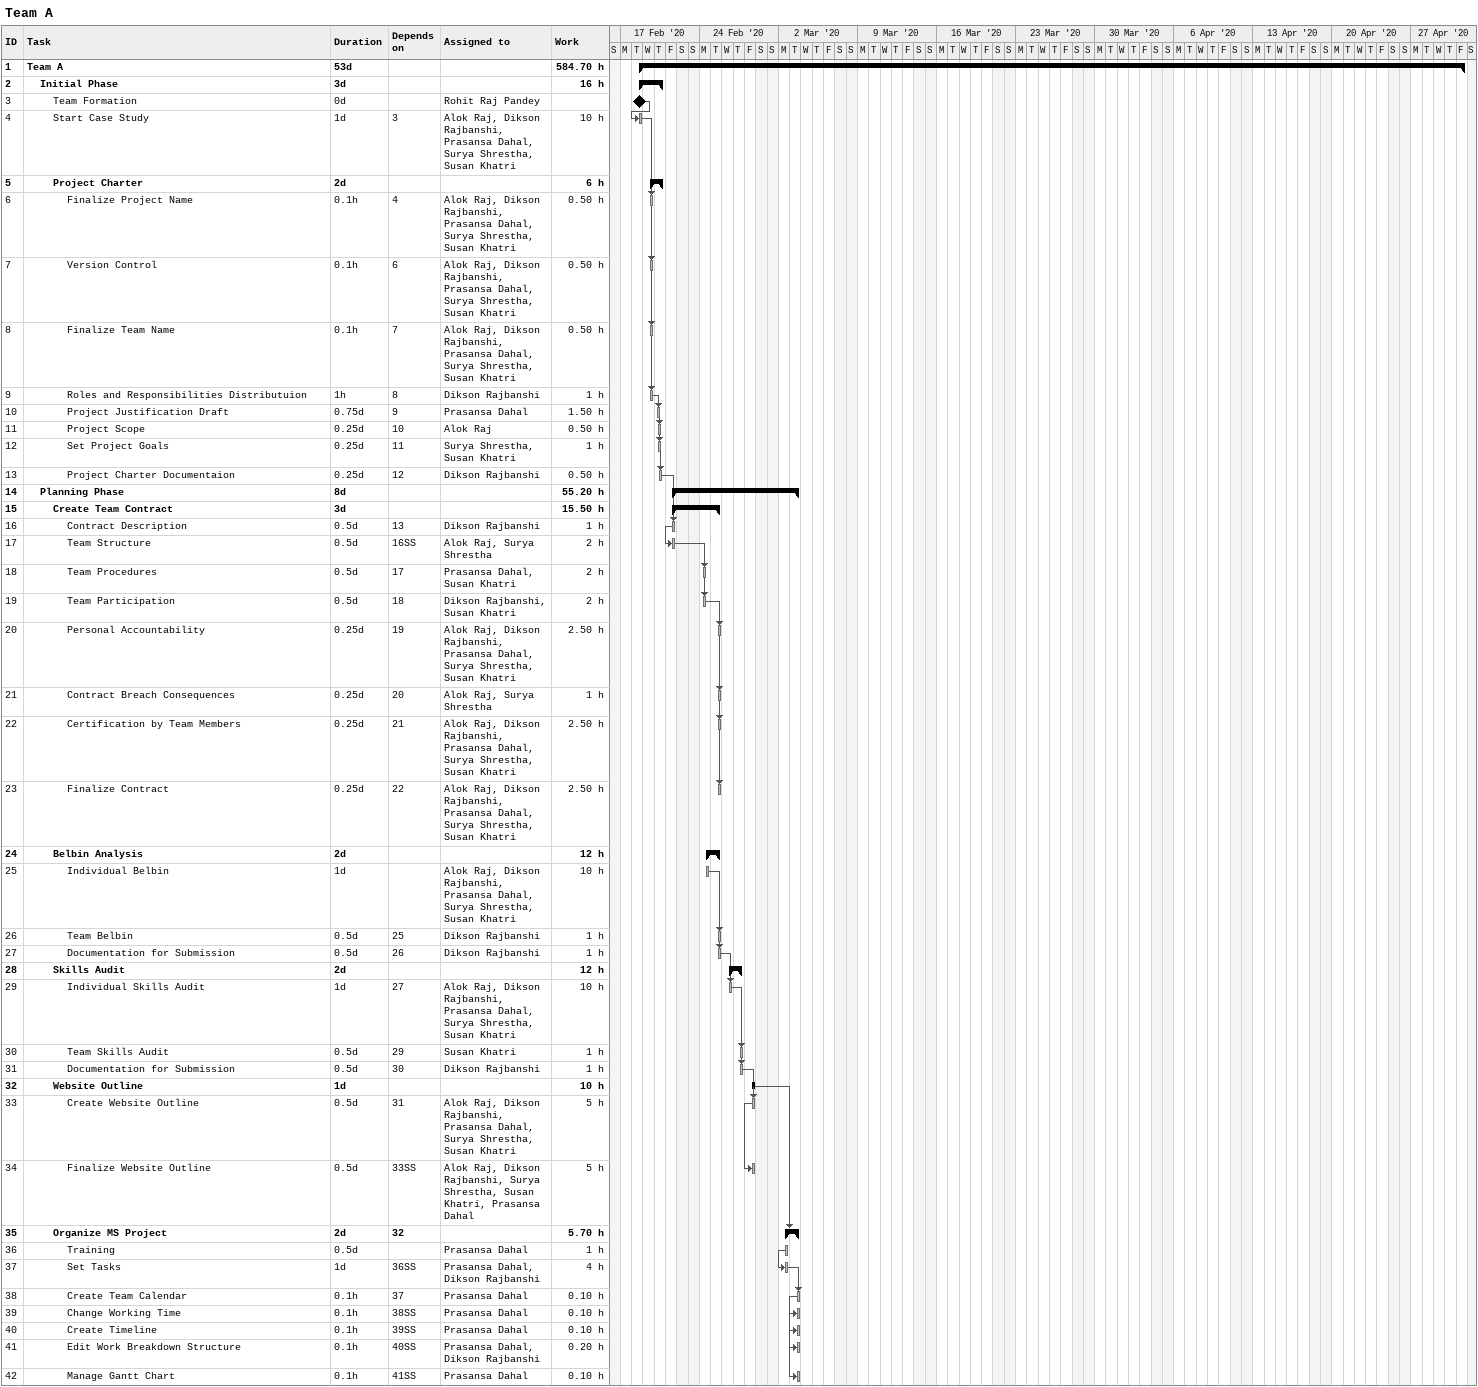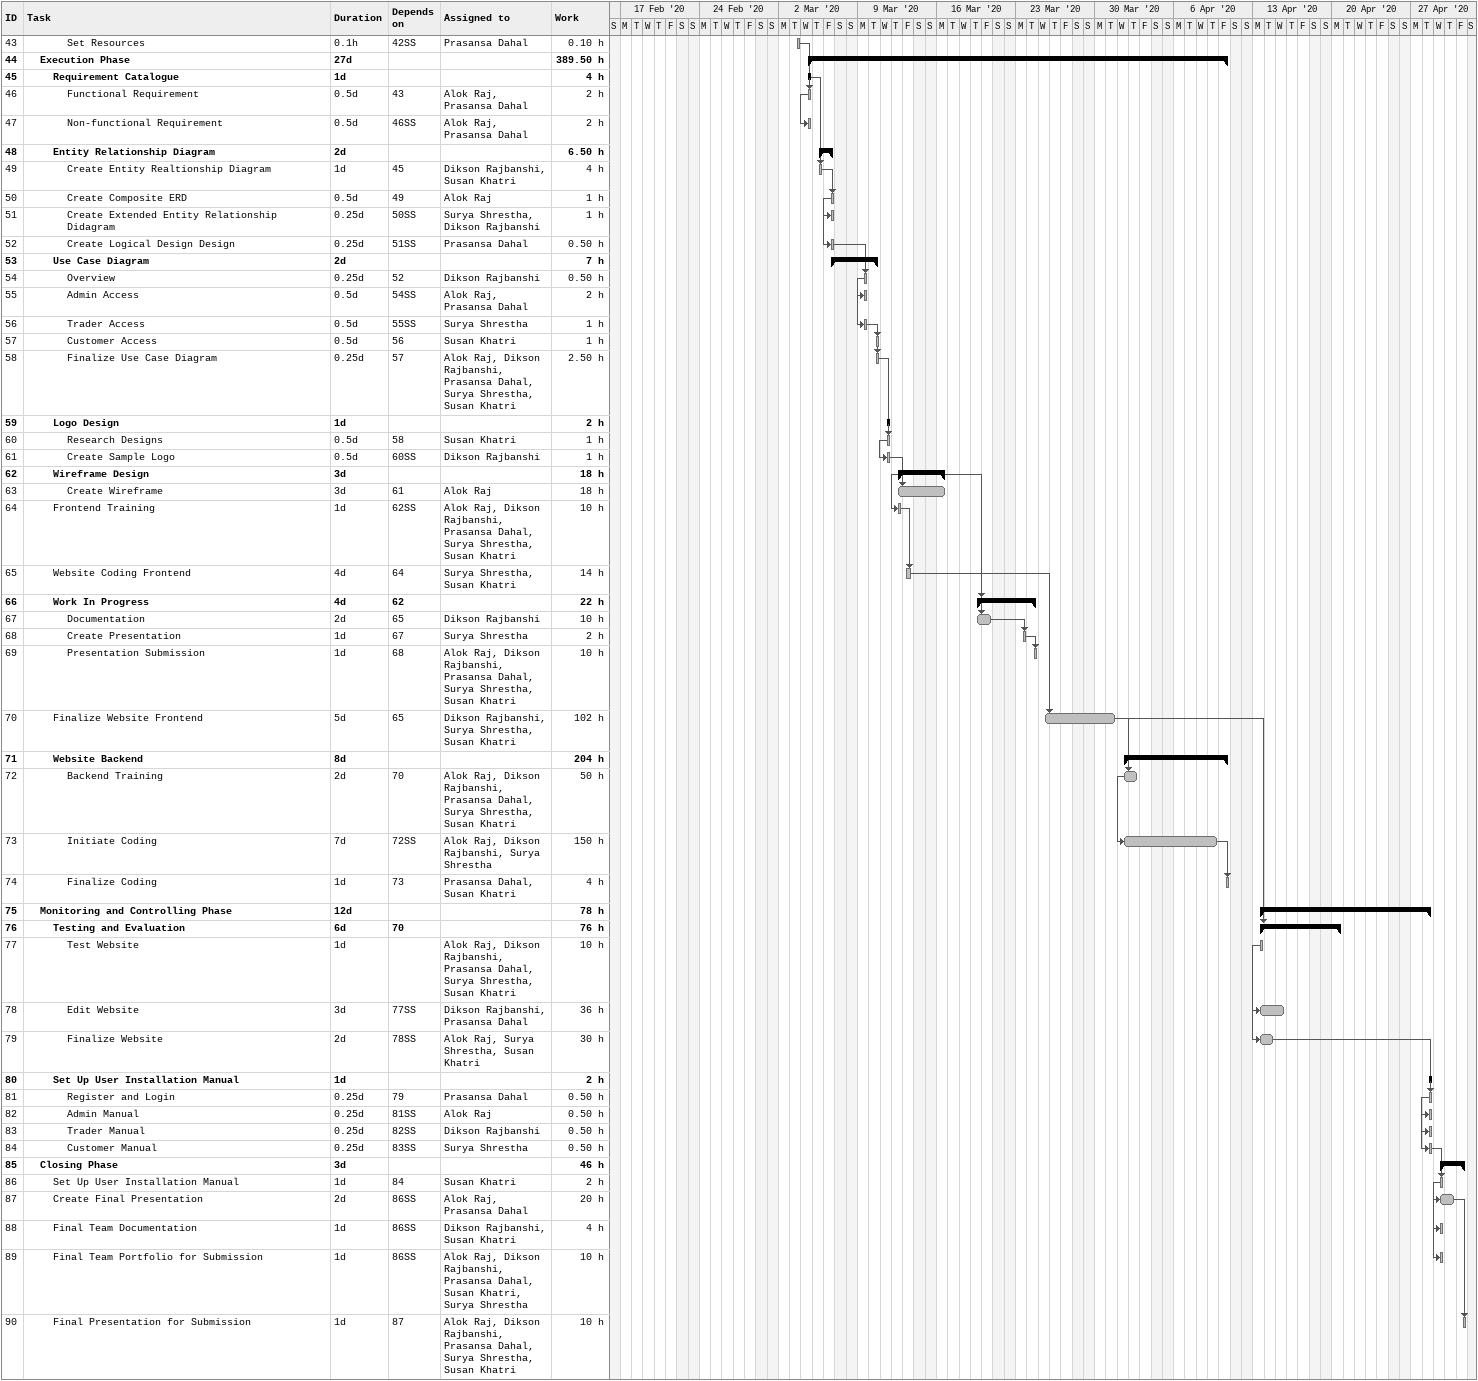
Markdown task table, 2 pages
Team A

| ID | Level | Task | Duration | Start | Finish | Predecessors | Resources | Work (h) |
|---|---|---|---|---|---|---|---|---|
| 1 | 1 | **Team A** | 53d | 2020-02-18 | 2020-05-01 |  |  | 584.70 |
| 2 | 2 | **Initial Phase** | 3d | 2020-02-18 | 2020-02-20 |  |  | 16 |
| 3 | 3 | Team Formation | 0d | 2020-02-18 | 2020-02-18 |  | Rohit Raj Pandey |  |
| 4 | 3 | Start Case Study | 1d | 2020-02-18 | 2020-02-18 | 3 | Alok Raj, Dikson Rajbanshi, Prasansa Dahal, Surya Shrestha, Susan Khatri | 10 |
| 5 | 3 | **Project Charter** | 2d | 2020-02-19 | 2020-02-20 |  |  | 6 |
| 6 | 4 | Finalize Project Name | 0.1h | 2020-02-19 | 2020-02-19 | 4 | Alok Raj, Dikson Rajbanshi, Prasansa Dahal, Surya Shrestha, Susan Khatri | 0.50 |
| 7 | 4 | Version Control | 0.1h | 2020-02-19 | 2020-02-19 | 6 | Alok Raj, Dikson Rajbanshi, Prasansa Dahal, Surya Shrestha, Susan Khatri | 0.50 |
| 8 | 4 | Finalize Team Name | 0.1h | 2020-02-19 | 2020-02-19 | 7 | Alok Raj, Dikson Rajbanshi, Prasansa Dahal, Surya Shrestha, Susan Khatri | 0.50 |
| 9 | 4 | Roles and Responsibilities Distributuion | 1h | 2020-02-19 | 2020-02-19 | 8 | Dikson Rajbanshi | 1 |
| 10 | 4 | Project Justification Draft | 0.75d | 2020-02-20 | 2020-02-20 | 9 | Prasansa Dahal | 1.50 |
| 11 | 4 | Project Scope | 0.25d | 2020-02-20 | 2020-02-20 | 10 | Alok Raj | 0.50 |
| 12 | 4 | Set Project Goals | 0.25d | 2020-02-20 | 2020-02-20 | 11 | Surya Shrestha, Susan Khatri | 1 |
| 13 | 4 | Project Charter Documentaion | 0.25d | 2020-02-20 | 2020-02-20 | 12 | Dikson Rajbanshi | 0.50 |
| 14 | 2 | **Planning Phase** | 8d | 2020-02-21 | 2020-03-03 |  |  | 55.20 |
| 15 | 3 | **Create Team Contract** | 3d | 2020-02-21 | 2020-02-25 |  |  | 15.50 |
| 16 | 4 | Contract Description | 0.5d | 2020-02-21 | 2020-02-21 | 13 | Dikson Rajbanshi | 1 |
| 17 | 4 | Team Structure | 0.5d | 2020-02-21 | 2020-02-21 | 16SS | Alok Raj, Surya Shrestha | 2 |
| 18 | 4 | Team Procedures | 0.5d | 2020-02-24 | 2020-02-24 | 17 | Prasansa Dahal, Susan Khatri | 2 |
| 19 | 4 | Team Participation | 0.5d | 2020-02-24 | 2020-02-24 | 18 | Dikson Rajbanshi, Susan Khatri | 2 |
| 20 | 4 | Personal Accountability | 0.25d | 2020-02-25 | 2020-02-25 | 19 | Alok Raj, Dikson Rajbanshi, Prasansa Dahal, Surya Shrestha, Susan Khatri | 2.50 |
| 21 | 4 | Contract Breach Consequences | 0.25d | 2020-02-25 | 2020-02-25 | 20 | Alok Raj, Surya Shrestha | 1 |
| 22 | 4 | Certification by Team Members | 0.25d | 2020-02-25 | 2020-02-25 | 21 | Alok Raj, Dikson Rajbanshi, Prasansa Dahal, Surya Shrestha, Susan Khatri | 2.50 |
| 23 | 4 | Finalize Contract | 0.25d | 2020-02-25 | 2020-02-25 | 22 | Alok Raj, Dikson Rajbanshi, Prasansa Dahal, Surya Shrestha, Susan Khatri | 2.50 |
| 24 | 3 | **Belbin Analysis** | 2d | 2020-02-24 | 2020-02-25 |  |  | 12 |
| 25 | 4 | Individual Belbin | 1d | 2020-02-24 | 2020-02-24 |  | Alok Raj, Dikson Rajbanshi, Prasansa Dahal, Surya Shrestha, Susan Khatri | 10 |
| 26 | 4 | Team Belbin | 0.5d | 2020-02-25 | 2020-02-25 | 25 | Dikson Rajbanshi | 1 |
| 27 | 4 | Documentation for Submission | 0.5d | 2020-02-25 | 2020-02-25 | 26 | Dikson Rajbanshi | 1 |
| 28 | 3 | **Skills Audit** | 2d | 2020-02-26 | 2020-02-27 |  |  | 12 |
| 29 | 4 | Individual Skills Audit | 1d | 2020-02-26 | 2020-02-26 | 27 | Alok Raj, Dikson Rajbanshi, Prasansa Dahal, Surya Shrestha, Susan Khatri | 10 |
| 30 | 4 | Team Skills Audit | 0.5d | 2020-02-27 | 2020-02-27 | 29 | Susan Khatri | 1 |
| 31 | 4 | Documentation for Submission | 0.5d | 2020-02-27 | 2020-02-27 | 30 | Dikson Rajbanshi | 1 |
| 32 | 3 | **Website Outline** | 1d | 2020-02-28 | 2020-02-28 |  |  | 10 |
| 33 | 4 | Create Website Outline | 0.5d | 2020-02-28 | 2020-02-28 | 31 | Alok Raj, Dikson Rajbanshi, Prasansa Dahal, Surya Shrestha, Susan Khatri | 5 |
| 34 | 4 | Finalize Website Outline | 0.5d | 2020-02-28 | 2020-02-28 | 33SS | Alok Raj, Dikson Rajbanshi, Surya Shrestha, Susan Khatri, Prasansa Dahal | 5 |
| 35 | 3 | **Organize MS Project** | 2d | 2020-03-02 | 2020-03-03 | 32 |  | 5.70 |
| 36 | 4 | Training | 0.5d | 2020-03-02 | 2020-03-02 |  | Prasansa Dahal | 1 |
| 37 | 4 | Set Tasks | 1d | 2020-03-02 | 2020-03-02 | 36SS | Prasansa Dahal, Dikson Rajbanshi | 4 |
| 38 | 4 | Create Team Calendar | 0.1h | 2020-03-03 | 2020-03-03 | 37 | Prasansa Dahal | 0.10 |
| 39 | 4 | Change Working Time | 0.1h | 2020-03-03 | 2020-03-03 | 38SS | Prasansa Dahal | 0.10 |
| 40 | 4 | Create Timeline | 0.1h | 2020-03-03 | 2020-03-03 | 39SS | Prasansa Dahal | 0.10 |
| 41 | 4 | Edit Work Breakdown Structure | 0.1h | 2020-03-03 | 2020-03-03 | 40SS | Prasansa Dahal, Dikson Rajbanshi | 0.20 |
| 42 | 4 | Manage Gantt Chart | 0.1h | 2020-03-03 | 2020-03-03 | 41SS | Prasansa Dahal | 0.10 |
| 43 | 4 | Set Resources | 0.1h | 2020-03-03 | 2020-03-03 | 42SS | Prasansa Dahal | 0.10 |
| 44 | 2 | **Execution Phase** | 27d | 2020-03-04 | 2020-04-10 |  |  | 389.50 |
| 45 | 3 | **Requirement Catalogue** | 1d | 2020-03-04 | 2020-03-04 |  |  | 4 |
| 46 | 4 | Functional Requirement | 0.5d | 2020-03-04 | 2020-03-04 | 43 | Alok Raj, Prasansa Dahal | 2 |
| 47 | 4 | Non-functional Requirement | 0.5d | 2020-03-04 | 2020-03-04 | 46SS | Alok Raj, Prasansa Dahal | 2 |
| 48 | 3 | **Entity Relationship Diagram** | 2d | 2020-03-05 | 2020-03-06 |  |  | 6.50 |
| 49 | 4 | Create Entity Realtionship Diagram | 1d | 2020-03-05 | 2020-03-05 | 45 | Dikson Rajbanshi, Susan Khatri | 4 |
| 50 | 4 | Create Composite ERD | 0.5d | 2020-03-06 | 2020-03-06 | 49 | Alok Raj | 1 |
| 51 | 4 | Create Extended Entity Relationship Didagram | 0.25d | 2020-03-06 | 2020-03-06 | 50SS | Surya Shrestha, Dikson Rajbanshi | 1 |
| 52 | 4 | Create Logical Design Design | 0.25d | 2020-03-06 | 2020-03-06 | 51SS | Prasansa Dahal | 0.50 |
| 53 | 3 | **Use Case Diagram** | 2d | 2020-03-06 | 2020-03-10 |  |  | 7 |
| 54 | 4 | Overview | 0.25d | 2020-03-09 | 2020-03-09 | 52 | Dikson Rajbanshi | 0.50 |
| 55 | 4 | Admin Access | 0.5d | 2020-03-09 | 2020-03-09 | 54SS | Alok Raj, Prasansa Dahal | 2 |
| 56 | 4 | Trader Access | 0.5d | 2020-03-09 | 2020-03-09 | 55SS | Surya Shrestha | 1 |
| 57 | 4 | Customer Access | 0.5d | 2020-03-10 | 2020-03-10 | 56 | Susan Khatri | 1 |
| 58 | 4 | Finalize Use Case Diagram | 0.25d | 2020-03-10 | 2020-03-10 | 57 | Alok Raj, Dikson Rajbanshi, Prasansa Dahal, Surya Shrestha, Susan Khatri | 2.50 |
| 59 | 3 | **Logo Design** | 1d | 2020-03-11 | 2020-03-11 |  |  | 2 |
| 60 | 4 | Research Designs | 0.5d | 2020-03-11 | 2020-03-11 | 58 | Susan Khatri | 1 |
| 61 | 4 | Create Sample Logo | 0.5d | 2020-03-11 | 2020-03-11 | 60SS | Dikson Rajbanshi | 1 |
| 62 | 3 | **Wireframe Design** | 3d | 2020-03-12 | 2020-03-16 |  |  | 18 |
| 63 | 4 | Create Wireframe | 3d | 2020-03-12 | 2020-03-16 | 61 | Alok Raj | 18 |
| 64 | 3 | Frontend Training | 1d | 2020-03-12 | 2020-03-12 | 62SS | Alok Raj, Dikson Rajbanshi, Prasansa Dahal, Surya Shrestha, Susan Khatri | 10 |
| 65 | 3 | Website Coding Frontend | 4d | 2020-03-13 | 2020-03-13 | 64 | Surya Shrestha, Susan Khatri | 14 |
| 66 | 3 | **Work In Progress** | 4d | 2020-03-19 | 2020-03-24 | 62 |  | 22 |
| 67 | 4 | Documentation | 2d | 2020-03-19 | 2020-03-20 | 65 | Dikson Rajbanshi | 10 |
| 68 | 4 | Create Presentation | 1d | 2020-03-23 | 2020-03-23 | 67 | Surya Shrestha | 2 |
| 69 | 4 | Presentation Submission | 1d | 2020-03-24 | 2020-03-24 | 68 | Alok Raj, Dikson Rajbanshi, Prasansa Dahal, Surya Shrestha, Susan Khatri | 10 |
| 70 | 3 | Finalize Website Frontend | 5d | 2020-03-25 | 2020-03-31 | 65 | Dikson Rajbanshi, Surya Shrestha, Susan Khatri | 102 |
| 71 | 3 | **Website Backend** | 8d | 2020-04-01 | 2020-04-10 |  |  | 204 |
| 72 | 4 | Backend Training | 2d | 2020-04-01 | 2020-04-02 | 70 | Alok Raj, Dikson Rajbanshi, Prasansa Dahal, Surya Shrestha, Susan Khatri | 50 |
| 73 | 4 | Initiate Coding | 7d | 2020-04-01 | 2020-04-09 | 72SS | Alok Raj, Dikson Rajbanshi, Surya Shrestha | 150 |
| 74 | 4 | Finalize Coding | 1d | 2020-04-10 | 2020-04-10 | 73 | Prasansa Dahal, Susan Khatri | 4 |
| 75 | 2 | **Monitoring and Controlling Phase** | 12d | 2020-04-13 | 2020-04-28 |  |  | 78 |
| 76 | 3 | **Testing and Evaluation** | 6d | 2020-04-13 | 2020-04-20 | 70 |  | 76 |
| 77 | 4 | Test Website | 1d | 2020-04-13 | 2020-04-13 |  | Alok Raj, Dikson Rajbanshi, Prasansa Dahal, Surya Shrestha, Susan Khatri | 10 |
| 78 | 4 | Edit Website | 3d | 2020-04-13 | 2020-04-15 | 77SS | Dikson Rajbanshi, Prasansa Dahal | 36 |
| 79 | 4 | Finalize Website | 2d | 2020-04-13 | 2020-04-14 | 78SS | Alok Raj, Surya Shrestha, Susan Khatri | 30 |
| 80 | 3 | **Set Up User Installation Manual** | 1d | 2020-04-28 | 2020-04-28 |  |  | 2 |
| 81 | 4 | Register and Login | 0.25d | 2020-04-28 | 2020-04-28 | 79 | Prasansa Dahal | 0.50 |
| 82 | 4 | Admin Manual | 0.25d | 2020-04-28 | 2020-04-28 | 81SS | Alok Raj | 0.50 |
| 83 | 4 | Trader Manual | 0.25d | 2020-04-28 | 2020-04-28 | 82SS | Dikson Rajbanshi | 0.50 |
| 84 | 4 | Customer Manual | 0.25d | 2020-04-28 | 2020-04-28 | 83SS | Surya Shrestha | 0.50 |
| 85 | 2 | **Closing Phase** | 3d | 2020-04-29 | 2020-05-01 |  |  | 46 |
| 86 | 3 | Set Up User Installation Manual | 1d | 2020-04-29 | 2020-04-29 | 84 | Susan Khatri | 2 |
| 87 | 3 | Create Final Presentation | 2d | 2020-04-29 | 2020-04-30 | 86SS | Alok Raj, Prasansa Dahal | 20 |
| 88 | 3 | Final Team Documentation | 1d | 2020-04-29 | 2020-04-29 | 86SS | Dikson Rajbanshi, Susan Khatri | 4 |
| 89 | 3 | Final Team Portfolio for Submission | 1d | 2020-04-29 | 2020-04-29 | 86SS | Alok Raj, Dikson Rajbanshi, Prasansa Dahal, Susan Khatri, Surya Shrestha | 10 |
| 90 | 3 | Final Presentation for Submission | 1d | 2020-05-01 | 2020-05-01 | 87 | Alok Raj, Dikson Rajbanshi, Prasansa Dahal, Surya Shrestha, Susan Khatri | 10 |
